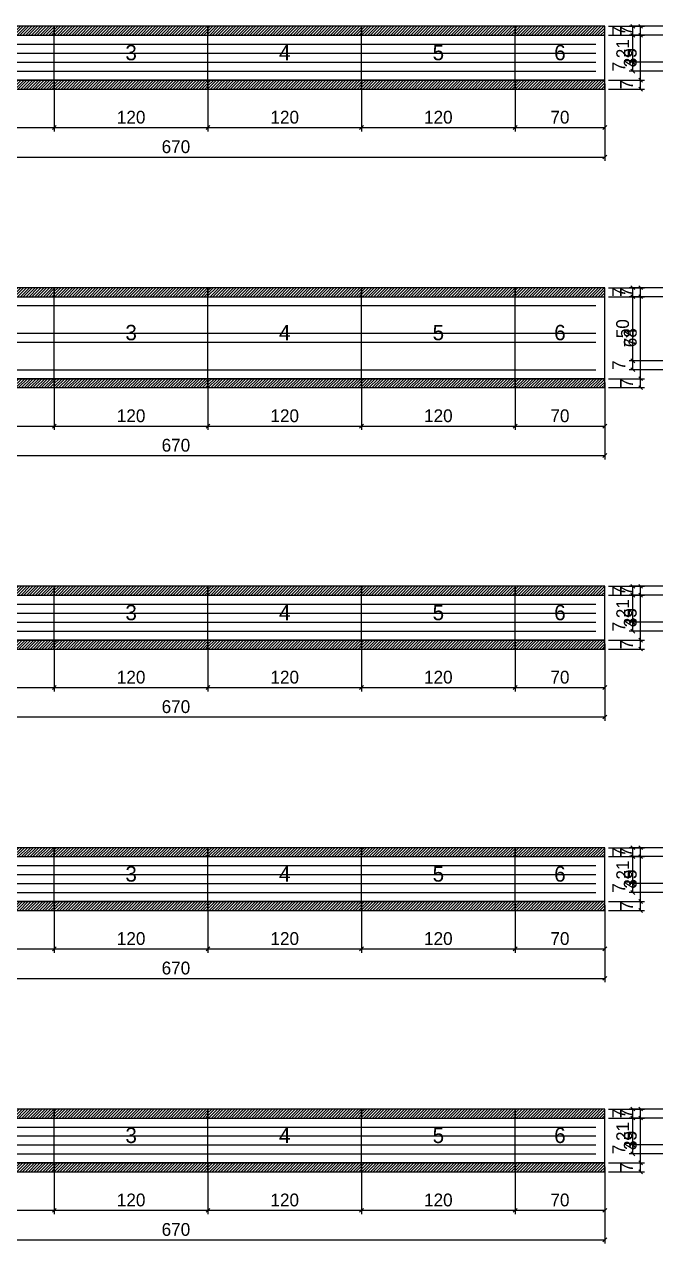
# Model space of a CAD drawing. Extents: x -9000 to 3070, y -16391 to 1250.
# Drawn here: x 425 to 918, y -3052 to -2100 of the extents above; entities that cross this region are included whole.
import ezdxf
from ezdxf.enums import TextEntityAlignment as Align

# ---------------------------------------------------------------- set-up
doc = ezdxf.new("R2010")
doc.units = 0
for name, color, linetype in [('5', 5, 'Continuous'), ('COTA', 241, 'Continuous'), ('Painéis', 200, 'Continuous'), ('SARR_2.2x7', 40, 'Continuous'), ('SCO-___-LAJ', 224, 'Continuous')]:
    doc.layers.add(name, color=color, linetype=linetype)
doc.dimstyles.new('PAINEL', dxfattribs={"dimtxt": 10, "dimasz": 3, "dimexe": 3, "dimexo": 3, "dimgap": 3, "dimtad": 1, "dimblk": 'OBLIQUE', "dimblk1": 'OBLIQUE', "dimcen": 2.5, "dimclrd": 4, "dimclre": 4, "dimclrt": 240, "dimazin": 3, "dimtfac": 1, "dimtmove": 0, "dimatfit": 3})

# ---------------------------------------------------------------- blocks, each defined once
blk = doc.blocks.new('_OBLIQUE')
at = {"color": 0, "linetype": 'BYBLOCK'}
blk.add_line((-0.5, -0.5), (0.5, 0.5), dxfattribs=at)

msp = doc.modelspace()

# ---------------------------------------------------------------- hatches: boundary and pattern name
at = {"layer": 'COTA'}
h = msp.add_hatch(dxfattribs=at)
h.set_pattern_fill('ANSI31', scale=0.5)
h.paths.add_polyline_path([(328, -2109), (448, -2109), (448, -2102), (328, -2102)])
h = msp.add_hatch(dxfattribs=at)
h.set_pattern_fill('ANSI31', scale=0.5)
h.paths.add_polyline_path([(448, -2109), (568, -2109), (568, -2102), (448, -2102)])
h = msp.add_hatch(dxfattribs=at)
h.set_pattern_fill('ANSI31', scale=0.5)
h.paths.add_polyline_path([(568, -2109), (688, -2109), (688, -2102), (568, -2102)])
h = msp.add_hatch(dxfattribs=at)
h.set_pattern_fill('ANSI31', scale=0.5)
h.paths.add_polyline_path([(688, -2109), (808, -2109), (808, -2102), (688, -2102)])
h = msp.add_hatch(dxfattribs=at)
h.set_pattern_fill('ANSI31', scale=0.5)
h.paths.add_polyline_path([(808, -2109), (878, -2109), (878, -2102), (808, -2102)])
h = msp.add_hatch(dxfattribs=at)
h.set_pattern_fill('ANSI31', scale=0.5)
h.paths.add_polyline_path([(328, -2151), (448, -2151), (448, -2144), (328, -2144)])
h = msp.add_hatch(dxfattribs=at)
h.set_pattern_fill('ANSI31', scale=0.5)
h.paths.add_polyline_path([(448, -2151), (568, -2151), (568, -2144), (448, -2144)])
h = msp.add_hatch(dxfattribs=at)
h.set_pattern_fill('ANSI31', scale=0.5)
h.paths.add_polyline_path([(568, -2151), (688, -2151), (688, -2144), (568, -2144)])
h = msp.add_hatch(dxfattribs=at)
h.set_pattern_fill('ANSI31', scale=0.5)
h.paths.add_polyline_path([(688, -2151), (808, -2151), (808, -2144), (688, -2144)])
h = msp.add_hatch(dxfattribs=at)
h.set_pattern_fill('ANSI31', scale=0.5)
h.paths.add_polyline_path([(808, -2151), (878, -2151), (878, -2144), (808, -2144)])
h = msp.add_hatch(dxfattribs=at)
h.set_pattern_fill('ANSI31', scale=0.5)
h.paths.add_polyline_path([(328, -2313), (448, -2313), (448, -2306), (328, -2306)])
h = msp.add_hatch(dxfattribs=at)
h.set_pattern_fill('ANSI31', scale=0.5)
h.paths.add_polyline_path([(448, -2313), (568, -2313), (568, -2306), (448, -2306)])
h = msp.add_hatch(dxfattribs=at)
h.set_pattern_fill('ANSI31', scale=0.5)
h.paths.add_polyline_path([(568, -2313), (688, -2313), (688, -2306), (568, -2306)])
h = msp.add_hatch(dxfattribs=at)
h.set_pattern_fill('ANSI31', scale=0.5)
h.paths.add_polyline_path([(688, -2313), (808, -2313), (808, -2306), (688, -2306)])
h = msp.add_hatch(dxfattribs=at)
h.set_pattern_fill('ANSI31', scale=0.5)
h.paths.add_polyline_path([(808, -2313), (878, -2313), (878, -2306), (808, -2306)])
h = msp.add_hatch(dxfattribs=at)
h.set_pattern_fill('ANSI31', scale=0.5)
h.paths.add_polyline_path([(328, -2384), (448, -2384), (448, -2377), (328, -2377)])
h = msp.add_hatch(dxfattribs=at)
h.set_pattern_fill('ANSI31', scale=0.5)
h.paths.add_polyline_path([(448, -2384), (568, -2384), (568, -2377), (448, -2377)])
h = msp.add_hatch(dxfattribs=at)
h.set_pattern_fill('ANSI31', scale=0.5)
h.paths.add_polyline_path([(568, -2384), (688, -2384), (688, -2377), (568, -2377)])
h = msp.add_hatch(dxfattribs=at)
h.set_pattern_fill('ANSI31', scale=0.5)
h.paths.add_polyline_path([(688, -2384), (808, -2384), (808, -2377), (688, -2377)])
h = msp.add_hatch(dxfattribs=at)
h.set_pattern_fill('ANSI31', scale=0.5)
h.paths.add_polyline_path([(808, -2384), (878, -2384), (878, -2377), (808, -2377)])
h = msp.add_hatch(dxfattribs=at)
h.set_pattern_fill('ANSI31', scale=0.5)
h.paths.add_polyline_path([(328, -2546), (448, -2546), (448, -2539), (328, -2539)])
h = msp.add_hatch(dxfattribs=at)
h.set_pattern_fill('ANSI31', scale=0.5)
h.paths.add_polyline_path([(448, -2546), (568, -2546), (568, -2539), (448, -2539)])
h = msp.add_hatch(dxfattribs=at)
h.set_pattern_fill('ANSI31', scale=0.5)
h.paths.add_polyline_path([(568, -2546), (688, -2546), (688, -2539), (568, -2539)])
h = msp.add_hatch(dxfattribs=at)
h.set_pattern_fill('ANSI31', scale=0.5)
h.paths.add_polyline_path([(688, -2546), (808, -2546), (808, -2539), (688, -2539)])
h = msp.add_hatch(dxfattribs=at)
h.set_pattern_fill('ANSI31', scale=0.5)
h.paths.add_polyline_path([(808, -2546), (878, -2546), (878, -2539), (808, -2539)])
h = msp.add_hatch(dxfattribs=at)
h.set_pattern_fill('ANSI31', scale=0.5)
h.paths.add_polyline_path([(328, -2588), (448, -2588), (448, -2581), (328, -2581)])
h = msp.add_hatch(dxfattribs=at)
h.set_pattern_fill('ANSI31', scale=0.5)
h.paths.add_polyline_path([(448, -2588), (568, -2588), (568, -2581), (448, -2581)])
h = msp.add_hatch(dxfattribs=at)
h.set_pattern_fill('ANSI31', scale=0.5)
h.paths.add_polyline_path([(568, -2588), (688, -2588), (688, -2581), (568, -2581)])
h = msp.add_hatch(dxfattribs=at)
h.set_pattern_fill('ANSI31', scale=0.5)
h.paths.add_polyline_path([(688, -2588), (808, -2588), (808, -2581), (688, -2581)])
h = msp.add_hatch(dxfattribs=at)
h.set_pattern_fill('ANSI31', scale=0.5)
h.paths.add_polyline_path([(808, -2588), (878, -2588), (878, -2581), (808, -2581)])
h = msp.add_hatch(dxfattribs=at)
h.set_pattern_fill('ANSI31', scale=0.5)
h.paths.add_polyline_path([(328, -2750), (448, -2750), (448, -2743), (328, -2743)])
h = msp.add_hatch(dxfattribs=at)
h.set_pattern_fill('ANSI31', scale=0.5)
h.paths.add_polyline_path([(448, -2750), (568, -2750), (568, -2743), (448, -2743)])
h = msp.add_hatch(dxfattribs=at)
h.set_pattern_fill('ANSI31', scale=0.5)
h.paths.add_polyline_path([(568, -2750), (688, -2750), (688, -2743), (568, -2743)])
h = msp.add_hatch(dxfattribs=at)
h.set_pattern_fill('ANSI31', scale=0.5)
h.paths.add_polyline_path([(688, -2750), (808, -2750), (808, -2743), (688, -2743)])
h = msp.add_hatch(dxfattribs=at)
h.set_pattern_fill('ANSI31', scale=0.5)
h.paths.add_polyline_path([(808, -2750), (878, -2750), (878, -2743), (808, -2743)])
h = msp.add_hatch(dxfattribs=at)
h.set_pattern_fill('ANSI31', scale=0.5)
h.paths.add_polyline_path([(328, -2792), (448, -2792), (448, -2785), (328, -2785)])
h = msp.add_hatch(dxfattribs=at)
h.set_pattern_fill('ANSI31', scale=0.5)
h.paths.add_polyline_path([(448, -2792), (568, -2792), (568, -2785), (448, -2785)])
h = msp.add_hatch(dxfattribs=at)
h.set_pattern_fill('ANSI31', scale=0.5)
h.paths.add_polyline_path([(568, -2792), (688, -2792), (688, -2785), (568, -2785)])
h = msp.add_hatch(dxfattribs=at)
h.set_pattern_fill('ANSI31', scale=0.5)
h.paths.add_polyline_path([(688, -2792), (808, -2792), (808, -2785), (688, -2785)])
h = msp.add_hatch(dxfattribs=at)
h.set_pattern_fill('ANSI31', scale=0.5)
h.paths.add_polyline_path([(808, -2792), (878, -2792), (878, -2785), (808, -2785)])
h = msp.add_hatch(dxfattribs=at)
h.set_pattern_fill('ANSI31', scale=0.5)
h.paths.add_polyline_path([(328, -2954), (448, -2954), (448, -2947), (328, -2947)])
h = msp.add_hatch(dxfattribs=at)
h.set_pattern_fill('ANSI31', scale=0.5)
h.paths.add_polyline_path([(448, -2954), (568, -2954), (568, -2947), (448, -2947)])
h = msp.add_hatch(dxfattribs=at)
h.set_pattern_fill('ANSI31', scale=0.5)
h.paths.add_polyline_path([(568, -2954), (688, -2954), (688, -2947), (568, -2947)])
h = msp.add_hatch(dxfattribs=at)
h.set_pattern_fill('ANSI31', scale=0.5)
h.paths.add_polyline_path([(688, -2954), (808, -2954), (808, -2947), (688, -2947)])
h = msp.add_hatch(dxfattribs=at)
h.set_pattern_fill('ANSI31', scale=0.5)
h.paths.add_polyline_path([(808, -2954), (878, -2954), (878, -2947), (808, -2947)])
h = msp.add_hatch(dxfattribs=at)
h.set_pattern_fill('ANSI31', scale=0.5)
h.paths.add_polyline_path([(328, -2996), (448, -2996), (448, -2989), (328, -2989)])
h = msp.add_hatch(dxfattribs=at)
h.set_pattern_fill('ANSI31', scale=0.5)
h.paths.add_polyline_path([(448, -2996), (568, -2996), (568, -2989), (448, -2989)])
h = msp.add_hatch(dxfattribs=at)
h.set_pattern_fill('ANSI31', scale=0.5)
h.paths.add_polyline_path([(568, -2996), (688, -2996), (688, -2989), (568, -2989)])
h = msp.add_hatch(dxfattribs=at)
h.set_pattern_fill('ANSI31', scale=0.5)
h.paths.add_polyline_path([(688, -2996), (808, -2996), (808, -2989), (688, -2989)])
h = msp.add_hatch(dxfattribs=at)
h.set_pattern_fill('ANSI31', scale=0.5)
h.paths.add_polyline_path([(808, -2996), (878, -2996), (878, -2989), (808, -2989)])

# ---------------------------------------------------------------- linework, layer by layer
at = {"layer": 'Painéis'}
for p, q in [((328, -2109), (448, -2109)), ((448, -2144), (448, -2109)), ((448, -2144), (448, -2109)), ((448, -2109), (568, -2109)), ((448, -2144), (448, -2109)), ((568, -2144), (568, -2109)), ((568, -2144), (568, -2109)), ((568, -2109), (688, -2109)), ((568, -2144), (568, -2109)), ((688, -2144), (688, -2109)), ((688, -2144), (688, -2109)), ((688, -2109), (808, -2109)), ((688, -2144), (688, -2109)), ((808, -2144), (808, -2109)), ((808, -2144), (808, -2109)), ((808, -2109), (878, -2109)), ((808, -2144), (808, -2109)), ((878, -2144), (878, -2109)), ((328, -2144), (448, -2144)), ((448, -2144), (568, -2144)), ((568, -2144), (688, -2144)), ((688, -2144), (808, -2144)), ((808, -2144), (878, -2144)), ((328, -2313), (448, -2313)), ((448, -2377), (448, -2313)), ((448, -2377), (448, -2313)), ((448, -2313), (568, -2313)), ((448, -2377), (448, -2313)), ((568, -2377), (568, -2313)), ((568, -2377), (568, -2313)), ((568, -2313), (688, -2313)), ((568, -2377), (568, -2313)), ((688, -2377), (688, -2313)), ((688, -2377), (688, -2313)), ((688, -2313), (808, -2313)), ((688, -2377), (688, -2313)), ((808, -2377), (808, -2313)), ((808, -2377), (808, -2313)), ((808, -2313), (878, -2313)), ((808, -2377), (808, -2313)), ((878, -2377), (878, -2313)), ((328, -2377), (448, -2377)), ((448, -2377), (568, -2377)), ((568, -2377), (688, -2377)), ((688, -2377), (808, -2377)), ((808, -2377), (878, -2377)), ((328, -2546), (448, -2546)), ((448, -2581), (448, -2546)), ((448, -2581), (448, -2546)), ((448, -2546), (568, -2546)), ((448, -2581), (448, -2546)), ((568, -2581), (568, -2546)), ((568, -2581), (568, -2546)), ((568, -2546), (688, -2546)), ((568, -2581), (568, -2546)), ((688, -2581), (688, -2546)), ((688, -2581), (688, -2546)), ((688, -2546), (808, -2546)), ((688, -2581), (688, -2546)), ((808, -2581), (808, -2546)), ((808, -2581), (808, -2546)), ((808, -2546), (878, -2546)), ((808, -2581), (808, -2546)), ((878, -2581), (878, -2546)), ((328, -2581), (448, -2581)), ((448, -2581), (568, -2581)), ((568, -2581), (688, -2581)), ((688, -2581), (808, -2581)), ((808, -2581), (878, -2581)), ((328, -2750), (448, -2750)), ((448, -2785), (448, -2750)), ((448, -2785), (448, -2750)), ((448, -2750), (568, -2750)), ((448, -2785), (448, -2750)), ((568, -2785), (568, -2750)), ((568, -2785), (568, -2750)), ((568, -2750), (688, -2750)), ((568, -2785), (568, -2750)), ((688, -2785), (688, -2750)), ((688, -2785), (688, -2750)), ((688, -2750), (808, -2750)), ((688, -2785), (688, -2750)), ((808, -2785), (808, -2750)), ((808, -2785), (808, -2750)), ((808, -2750), (878, -2750)), ((808, -2785), (808, -2750)), ((878, -2785), (878, -2750)), ((328, -2785), (448, -2785)), ((448, -2785), (568, -2785)), ((568, -2785), (688, -2785)), ((688, -2785), (808, -2785)), ((808, -2785), (878, -2785)), ((328, -2954), (448, -2954)), ((448, -2989), (448, -2954)), ((448, -2989), (448, -2954)), ((448, -2954), (568, -2954)), ((448, -2989), (448, -2954)), ((568, -2989), (568, -2954)), ((568, -2989), (568, -2954)), ((568, -2954), (688, -2954)), ((568, -2989), (568, -2954)), ((688, -2989), (688, -2954)), ((688, -2989), (688, -2954)), ((688, -2954), (808, -2954)), ((688, -2989), (688, -2954)), ((808, -2989), (808, -2954)), ((808, -2989), (808, -2954)), ((808, -2954), (878, -2954)), ((808, -2989), (808, -2954)), ((878, -2989), (878, -2954)), ((328, -2989), (448, -2989)), ((448, -2989), (568, -2989)), ((568, -2989), (688, -2989)), ((688, -2989), (808, -2989)), ((808, -2989), (878, -2989))]:
    msp.add_line(p, q, dxfattribs=at)
at = {"layer": 'SARR_2.2x7'}
for points in [[(328, -2116), (448, -2116)], [(328, -2116), (448, -2116)], [(448, -2116), (568, -2116)], [(448, -2116), (568, -2116)], [(568, -2116), (688, -2116)], [(568, -2116), (688, -2116)], [(688, -2116), (808, -2116)], [(688, -2116), (808, -2116)], [(808, -2116), (871, -2116)], [(808, -2116), (871, -2116)], [(328, -2123), (448, -2123)], [(328, -2123), (448, -2123)], [(328, -2130), (448, -2130)], [(328, -2130), (448, -2130)], [(448, -2123), (568, -2123)], [(448, -2123), (568, -2123)], [(448, -2130), (568, -2130)], [(448, -2130), (568, -2130)], [(568, -2123), (688, -2123)], [(568, -2123), (688, -2123)], [(568, -2130), (688, -2130)], [(568, -2130), (688, -2130)], [(688, -2123), (808, -2123)], [(688, -2123), (808, -2123)], [(688, -2130), (808, -2130)], [(688, -2130), (808, -2130)], [(808, -2123), (871, -2123)], [(808, -2123), (871, -2123)], [(808, -2130), (871, -2130)], [(808, -2130), (871, -2130)], [(328, -2137), (448, -2137)], [(328, -2137), (448, -2137)], [(448, -2137), (568, -2137)], [(448, -2137), (568, -2137)], [(568, -2137), (688, -2137)], [(568, -2137), (688, -2137)], [(688, -2137), (808, -2137)], [(688, -2137), (808, -2137)], [(808, -2137), (871, -2137)], [(808, -2137), (871, -2137)], [(328, -2320), (448, -2320)], [(328, -2320), (448, -2320)], [(448, -2320), (568, -2320)], [(448, -2320), (568, -2320)], [(568, -2320), (688, -2320)], [(568, -2320), (688, -2320)], [(688, -2320), (808, -2320)], [(688, -2320), (808, -2320)], [(808, -2320), (871, -2320)], [(808, -2320), (871, -2320)], [(328, -2341.5), (448, -2341.5)], [(328, -2341.5), (448, -2341.5)], [(328, -2348.5), (448, -2348.5)], [(328, -2348.5), (448, -2348.5)], [(448, -2341.5), (568, -2341.5)], [(448, -2341.5), (568, -2341.5)], [(448, -2348.5), (568, -2348.5)], [(448, -2348.5), (568, -2348.5)], [(568, -2341.5), (688, -2341.5)], [(568, -2341.5), (688, -2341.5)], [(568, -2348.5), (688, -2348.5)], [(568, -2348.5), (688, -2348.5)], [(688, -2341.5), (808, -2341.5)], [(688, -2341.5), (808, -2341.5)], [(688, -2348.5), (808, -2348.5)], [(688, -2348.5), (808, -2348.5)], [(808, -2341.5), (871, -2341.5)], [(808, -2341.5), (871, -2341.5)], [(808, -2348.5), (871, -2348.5)], [(808, -2348.5), (871, -2348.5)], [(328, -2370), (448, -2370)], [(328, -2370), (448, -2370)], [(448, -2370), (568, -2370)], [(448, -2370), (568, -2370)], [(568, -2370), (688, -2370)], [(568, -2370), (688, -2370)], [(688, -2370), (808, -2370)], [(688, -2370), (808, -2370)], [(808, -2370), (871, -2370)], [(808, -2370), (871, -2370)], [(328, -2553), (448, -2553)], [(328, -2553), (448, -2553)], [(448, -2553), (568, -2553)], [(448, -2553), (568, -2553)], [(568, -2553), (688, -2553)], [(568, -2553), (688, -2553)], [(688, -2553), (808, -2553)], [(688, -2553), (808, -2553)], [(808, -2553), (871, -2553)], [(808, -2553), (871, -2553)], [(328, -2560), (448, -2560)], [(328, -2560), (448, -2560)], [(328, -2567), (448, -2567)], [(328, -2567), (448, -2567)], [(448, -2560), (568, -2560)], [(448, -2560), (568, -2560)], [(448, -2567), (568, -2567)], [(448, -2567), (568, -2567)], [(568, -2560), (688, -2560)], [(568, -2560), (688, -2560)], [(568, -2567), (688, -2567)], [(568, -2567), (688, -2567)], [(688, -2560), (808, -2560)], [(688, -2560), (808, -2560)], [(688, -2567), (808, -2567)], [(688, -2567), (808, -2567)], [(808, -2560), (871, -2560)], [(808, -2560), (871, -2560)], [(808, -2567), (871, -2567)], [(808, -2567), (871, -2567)], [(328, -2574), (448, -2574)], [(328, -2574), (448, -2574)], [(448, -2574), (568, -2574)], [(448, -2574), (568, -2574)], [(568, -2574), (688, -2574)], [(568, -2574), (688, -2574)], [(688, -2574), (808, -2574)], [(688, -2574), (808, -2574)], [(808, -2574), (871, -2574)], [(808, -2574), (871, -2574)], [(328, -2757), (448, -2757)], [(328, -2757), (448, -2757)], [(448, -2757), (568, -2757)], [(448, -2757), (568, -2757)], [(568, -2757), (688, -2757)], [(568, -2757), (688, -2757)], [(688, -2757), (808, -2757)], [(688, -2757), (808, -2757)], [(808, -2757), (871, -2757)], [(808, -2757), (871, -2757)], [(328, -2764), (448, -2764)], [(328, -2764), (448, -2764)], [(448, -2764), (568, -2764)], [(448, -2764), (568, -2764)], [(568, -2764), (688, -2764)], [(568, -2764), (688, -2764)], [(688, -2764), (808, -2764)], [(688, -2764), (808, -2764)], [(808, -2764), (871, -2764)], [(808, -2764), (871, -2764)], [(328, -2771), (448, -2771)], [(328, -2771), (448, -2771)], [(328, -2778), (448, -2778)], [(328, -2778), (448, -2778)], [(448, -2771), (568, -2771)], [(448, -2771), (568, -2771)], [(448, -2778), (568, -2778)], [(448, -2778), (568, -2778)], [(568, -2771), (688, -2771)], [(568, -2771), (688, -2771)], [(568, -2778), (688, -2778)], [(568, -2778), (688, -2778)], [(688, -2771), (808, -2771)], [(688, -2771), (808, -2771)], [(688, -2778), (808, -2778)], [(688, -2778), (808, -2778)], [(808, -2771), (871, -2771)], [(808, -2771), (871, -2771)], [(808, -2778), (871, -2778)], [(808, -2778), (871, -2778)], [(328, -2961), (448, -2961)], [(328, -2961), (448, -2961)], [(328, -2968), (448, -2968)], [(328, -2968), (448, -2968)], [(448, -2961), (568, -2961)], [(448, -2961), (568, -2961)], [(448, -2968), (568, -2968)], [(448, -2968), (568, -2968)], [(568, -2961), (688, -2961)], [(568, -2961), (688, -2961)], [(568, -2968), (688, -2968)], [(568, -2968), (688, -2968)], [(688, -2961), (808, -2961)], [(688, -2961), (808, -2961)], [(688, -2968), (808, -2968)], [(688, -2968), (808, -2968)], [(808, -2961), (871, -2961)], [(808, -2961), (871, -2961)], [(808, -2968), (871, -2968)], [(808, -2968), (871, -2968)], [(328, -2975), (448, -2975)], [(328, -2975), (448, -2975)], [(448, -2975), (568, -2975)], [(448, -2975), (568, -2975)], [(568, -2975), (688, -2975)], [(568, -2975), (688, -2975)], [(688, -2975), (808, -2975)], [(688, -2975), (808, -2975)], [(808, -2975), (871, -2975)], [(808, -2975), (871, -2975)], [(328, -2982), (448, -2982)], [(328, -2982), (448, -2982)], [(448, -2982), (568, -2982)], [(448, -2982), (568, -2982)], [(568, -2982), (688, -2982)], [(568, -2982), (688, -2982)], [(688, -2982), (808, -2982)], [(688, -2982), (808, -2982)], [(808, -2982), (871, -2982)], [(808, -2982), (871, -2982)]]:
    msp.add_lwpolyline(points, dxfattribs=at)
at = {"layer": 'SCO-___-LAJ'}
for points in [[(328, -2109), (448, -2109), (448, -2102), (328, -2102)], [(448, -2109), (568, -2109), (568, -2102), (448, -2102)], [(568, -2109), (688, -2109), (688, -2102), (568, -2102)], [(688, -2109), (808, -2109), (808, -2102), (688, -2102)], [(808, -2109), (878, -2109), (878, -2102), (808, -2102)], [(328, -2151), (448, -2151), (448, -2144), (328, -2144)], [(448, -2151), (568, -2151), (568, -2144), (448, -2144)], [(568, -2151), (688, -2151), (688, -2144), (568, -2144)], [(688, -2151), (808, -2151), (808, -2144), (688, -2144)], [(808, -2151), (878, -2151), (878, -2144), (808, -2144)], [(328, -2313), (448, -2313), (448, -2306), (328, -2306)], [(448, -2313), (568, -2313), (568, -2306), (448, -2306)], [(568, -2313), (688, -2313), (688, -2306), (568, -2306)], [(688, -2313), (808, -2313), (808, -2306), (688, -2306)], [(808, -2313), (878, -2313), (878, -2306), (808, -2306)], [(328, -2384), (448, -2384), (448, -2377), (328, -2377)], [(448, -2384), (568, -2384), (568, -2377), (448, -2377)], [(568, -2384), (688, -2384), (688, -2377), (568, -2377)], [(688, -2384), (808, -2384), (808, -2377), (688, -2377)], [(808, -2384), (878, -2384), (878, -2377), (808, -2377)], [(328, -2546), (448, -2546), (448, -2539), (328, -2539)], [(448, -2546), (568, -2546), (568, -2539), (448, -2539)], [(568, -2546), (688, -2546), (688, -2539), (568, -2539)], [(688, -2546), (808, -2546), (808, -2539), (688, -2539)], [(808, -2546), (878, -2546), (878, -2539), (808, -2539)], [(328, -2588), (448, -2588), (448, -2581), (328, -2581)], [(448, -2588), (568, -2588), (568, -2581), (448, -2581)], [(568, -2588), (688, -2588), (688, -2581), (568, -2581)], [(688, -2588), (808, -2588), (808, -2581), (688, -2581)], [(808, -2588), (878, -2588), (878, -2581), (808, -2581)], [(328, -2750), (448, -2750), (448, -2743), (328, -2743)], [(448, -2750), (568, -2750), (568, -2743), (448, -2743)], [(568, -2750), (688, -2750), (688, -2743), (568, -2743)], [(688, -2750), (808, -2750), (808, -2743), (688, -2743)], [(808, -2750), (878, -2750), (878, -2743), (808, -2743)], [(328, -2792), (448, -2792), (448, -2785), (328, -2785)], [(448, -2792), (568, -2792), (568, -2785), (448, -2785)], [(568, -2792), (688, -2792), (688, -2785), (568, -2785)], [(688, -2792), (808, -2792), (808, -2785), (688, -2785)], [(808, -2792), (878, -2792), (878, -2785), (808, -2785)], [(328, -2954), (448, -2954), (448, -2947), (328, -2947)], [(448, -2954), (568, -2954), (568, -2947), (448, -2947)], [(568, -2954), (688, -2954), (688, -2947), (568, -2947)], [(688, -2954), (808, -2954), (808, -2947), (688, -2947)], [(808, -2954), (878, -2954), (878, -2947), (808, -2947)], [(328, -2996), (448, -2996), (448, -2989), (328, -2989)], [(448, -2996), (568, -2996), (568, -2989), (448, -2989)], [(568, -2996), (688, -2996), (688, -2989), (568, -2989)], [(688, -2996), (808, -2996), (808, -2989), (688, -2989)], [(808, -2996), (878, -2996), (878, -2989), (808, -2989)]]:
    msp.add_lwpolyline(points, close=True, dxfattribs=at)

# ---------------------------------------------------------------- texts
at = {"layer": '5'}
for s, p in [('3', (508, -2122.5)), ('4', (628, -2122.5)), ('5', (748, -2122.5)), ('6', (843, -2122.5)), ('3', (508, -2341)), ('4', (628, -2341)), ('5', (748, -2341)), ('6', (843, -2341)), ('3', (508, -2559.5)), ('4', (628, -2559.5)), ('5', (748, -2559.5)), ('6', (843, -2559.5)), ('3', (508, -2763.5)), ('4', (628, -2763.5)), ('5', (748, -2763.5)), ('6', (843, -2763.5)), ('3', (508, -2967.5)), ('4', (628, -2967.5)), ('5', (748, -2967.5)), ('6', (843, -2967.5))]:
    msp.add_text(s, height=12, dxfattribs=at).set_placement(p, align=Align.MIDDLE_CENTER)

# ---------------------------------------------------------------- dimensions: what is measured, and where the dimension line sits
at = {"layer": 'COTA'}
for base, p1, p2 in [((906, -2151), (878, -2151), (878, -2102)), ((906, -2109), (878, -2109), (878, -2102)), ((900, -2109), (928, -2109), (928, -2102)), ((906, -2144), (878, -2144), (878, -2109)), ((900, -2130), (928, -2130), (928, -2109)), ((900, -2137), (928, -2137), (928, -2130)), ((906, -2151), (878, -2151), (878, -2144)), ((906, -2384), (878, -2384), (878, -2306)), ((906, -2313), (878, -2313), (878, -2306)), ((906, -2377), (878, -2377), (878, -2313)), ((900, -2313), (928, -2313), (928, -2306)), ((900, -2363), (928, -2363), (928, -2313)), ((900, -2370), (928, -2370), (928, -2363)), ((906, -2384), (878, -2384), (878, -2377)), ((906, -2588), (878, -2588), (878, -2539)), ((906, -2546), (878, -2546), (878, -2539)), ((900, -2546), (928, -2546), (928, -2539)), ((906, -2581), (878, -2581), (878, -2546)), ((900, -2567), (928, -2567), (928, -2546)), ((900, -2574), (928, -2574), (928, -2567)), ((906, -2588), (878, -2588), (878, -2581)), ((906, -2792), (878, -2792), (878, -2743)), ((906, -2750), (878, -2750), (878, -2743)), ((906, -2785), (878, -2785), (878, -2750)), ((900, -2750), (928, -2750), (928, -2743)), ((900, -2771), (928, -2771), (928, -2750)), ((900, -2778), (928, -2778), (928, -2771)), ((906, -2792), (878, -2792), (878, -2785)), ((906, -2996), (878, -2996), (878, -2947)), ((906, -2954), (878, -2954), (878, -2947)), ((900, -2954), (928, -2954), (928, -2947)), ((906, -2989), (878, -2989), (878, -2954)), ((900, -2975), (928, -2975), (928, -2954)), ((900, -2982), (928, -2982), (928, -2975)), ((906, -2996), (878, -2996), (878, -2989))]:
    msp.add_linear_dim(base=base, p1=p1, p2=p2, angle=90, dimstyle='PAINEL', dxfattribs=at).render()
for base, p1, p2 in [((208, -2204), (208, -2144), (878, -2144)), ((328, -2181), (328, -2144), (448, -2144)), ((448, -2181), (448, -2144), (568, -2144)), ((568, -2181), (568, -2144), (688, -2144)), ((688, -2181), (688, -2144), (808, -2144)), ((808, -2181), (808, -2144), (878, -2144)), ((208, -2437), (208, -2377), (878, -2377)), ((328, -2414), (328, -2377), (448, -2377)), ((448, -2414), (448, -2377), (568, -2377)), ((568, -2414), (568, -2377), (688, -2377)), ((688, -2414), (688, -2377), (808, -2377)), ((808, -2414), (808, -2377), (878, -2377)), ((208, -2641), (208, -2581), (878, -2581)), ((328, -2618), (328, -2581), (448, -2581)), ((448, -2618), (448, -2581), (568, -2581)), ((568, -2618), (568, -2581), (688, -2581)), ((688, -2618), (688, -2581), (808, -2581)), ((808, -2618), (808, -2581), (878, -2581)), ((208, -2845), (208, -2785), (878, -2785)), ((328, -2822), (328, -2785), (448, -2785)), ((448, -2822), (448, -2785), (568, -2785)), ((568, -2822), (568, -2785), (688, -2785)), ((688, -2822), (688, -2785), (808, -2785)), ((808, -2822), (808, -2785), (878, -2785)), ((208, -3049), (208, -2989), (878, -2989)), ((328, -3026), (328, -2989), (448, -2989)), ((448, -3026), (448, -2989), (568, -2989)), ((568, -3026), (568, -2989), (688, -2989)), ((688, -3026), (688, -2989), (808, -2989)), ((808, -3026), (808, -2989), (878, -2989))]:
    msp.add_linear_dim(base=base, p1=p1, p2=p2, dimstyle='PAINEL', dxfattribs=at).render()

doc.saveas('drawing.dxf')
